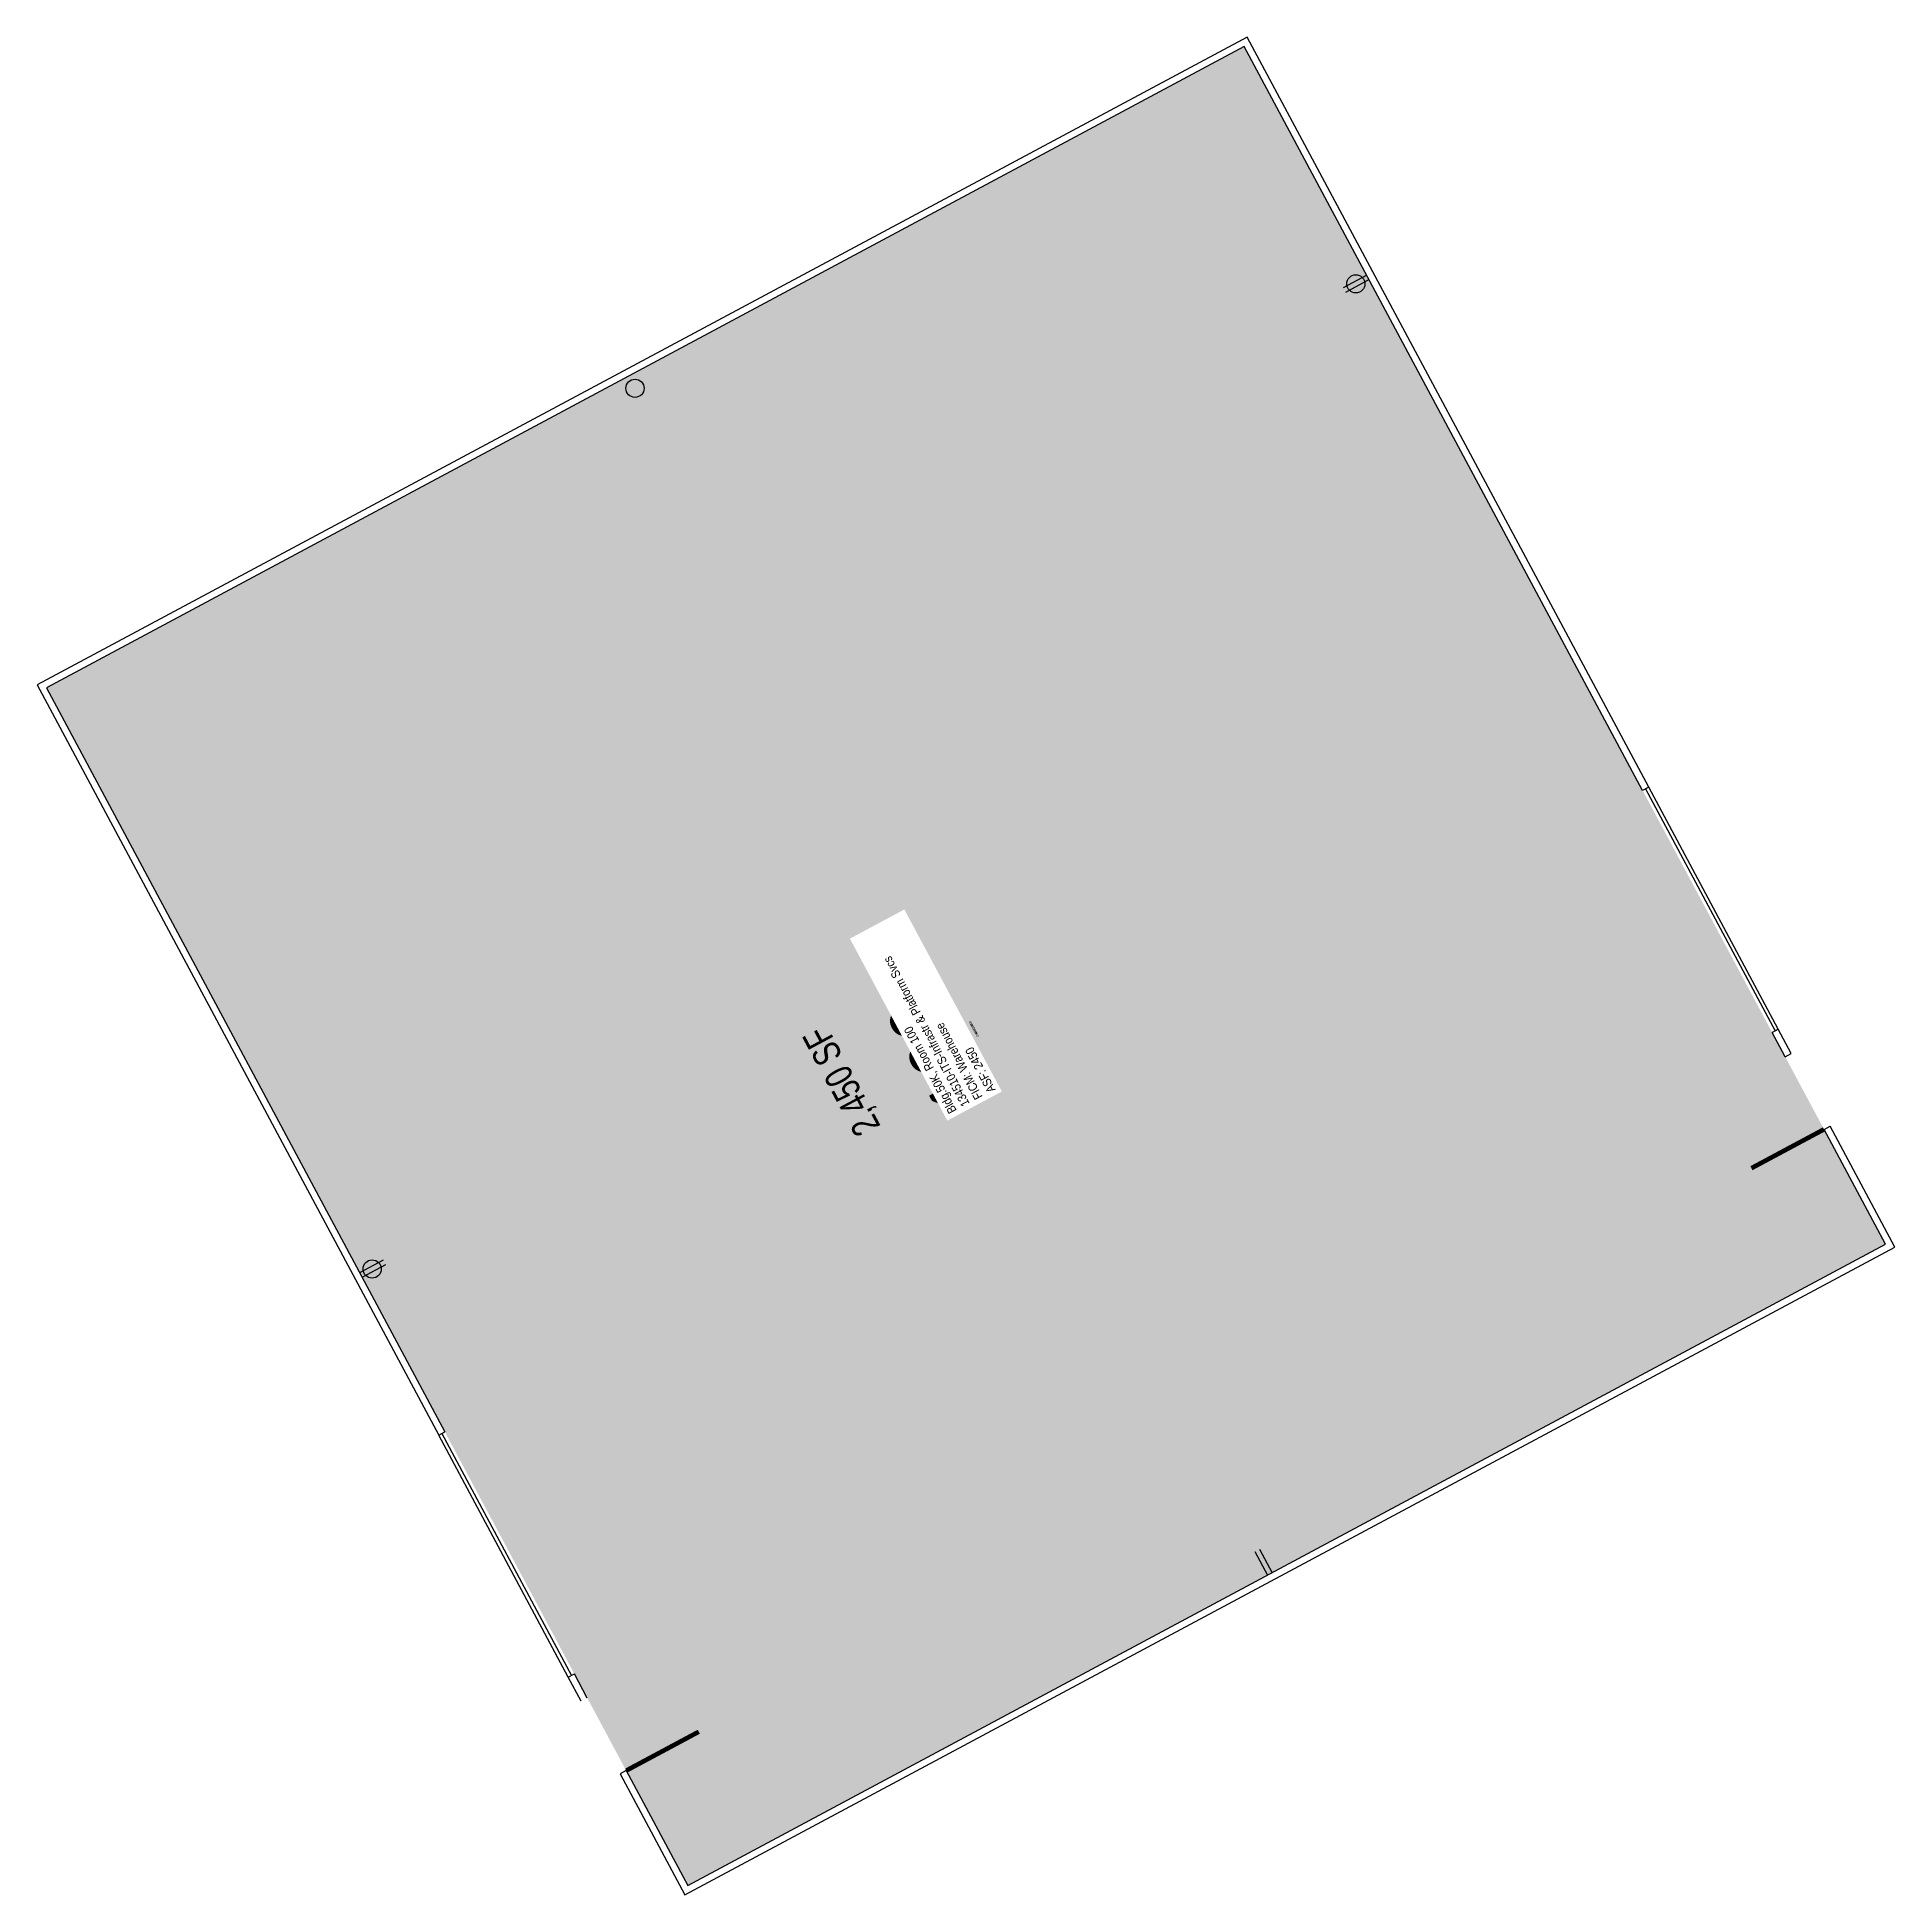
# Model space of a CAD drawing. Header units: inches. Extents: x 69176096 to 69176909, y 27691163 to 27691975.
import ezdxf
from ezdxf.enums import TextEntityAlignment as Align

# ---------------------------------------------------------------- set-up
doc = ezdxf.new("R2010")
doc.units = ezdxf.units.IN
doc.header["$LTSCALE"] = 100
doc.header["$MEASUREMENT"] = 0
for name, color, linetype in [('A-DOOR', 2, 'CONTINUOUS'), ('A-FLOR', 3, 'CONTINUOUS'), ('A-IDEN-RNUM', 7, 'CONTINUOUS'), ('A-IDEN-SNUM', 4, 'CONTINUOUS'), ('A-IDEN-VNUM', 4, 'CONTINUOUS'), ('A-WALL', 5, 'CONTINUOUS'), ('AREA-TEXT', 3, 'CONTINUOUS'), ('Rooms-Category-Color', 7, 'CONTINUOUS'), ('Rooms-College-Color', 7, 'CONTINUOUS'), ('Rooms-Department-Color', 7, 'CONTINUOUS'), ('Rooms-Division-Color', 7, 'CONTINUOUS'), ('Rooms-Information', 7, 'CONTINUOUS')]:
    doc.layers.add(name, color=color, linetype=linetype)
doc.styles.add('CP_AREA', font='arial.ttf', dxfattribs={"height": 15})
doc.styles.add('CP_ROOMSNUMBER', font='arial.ttf', dxfattribs={"height": 1})
doc.styles.add('CP_ROOMVNUMBER', font='arial.ttf', dxfattribs={"width": 0.85, "height": 0.075})

msp = doc.modelspace()

# ---------------------------------------------------------------- hatches: boundary and pattern name
at = {"layer": 'Rooms-Category-Color', "true_color": 0xe3c5e1}
msp.add_hatch(color=254, dxfattribs=at).paths.add_polyline_path([(69176380.86, 27691167), (69176100.5, 27691690.68), (69176624.18, 27691971.04), (69176904.54, 27691447.36)])
at = {"layer": 'Rooms-College-Color', "true_color": 0x80bc67}
msp.add_hatch(color=83, dxfattribs=at).paths.add_polyline_path([(69176380.86, 27691167), (69176100.5, 27691690.68), (69176624.18, 27691971.04), (69176904.54, 27691447.36)])
at = {"layer": 'Rooms-Department-Color', "true_color": 0xfa003f}
msp.add_hatch(color=240, dxfattribs=at).paths.add_polyline_path([(69176380.86, 27691167), (69176100.5, 27691690.68), (69176624.18, 27691971.04), (69176904.54, 27691447.36)])
at = {"layer": 'Rooms-Division-Color', "true_color": 0xfa003f}
msp.add_hatch(color=240, dxfattribs=at).paths.add_polyline_path([(69176380.86, 27691167), (69176100.5, 27691690.68), (69176624.18, 27691971.04), (69176904.54, 27691447.36)])

# ---------------------------------------------------------------- linework, layer by layer
at = {"layer": 'A-DOOR'}
for p, q in [((69176800.98, 27691647.14), (69176799.66, 27691646.43)), ((69176799.66, 27691646.43), (69176856.3, 27691540.64)), ((69176857.62, 27691541.35), (69176800.98, 27691647.14)), ((69176272.02, 27691363.95), (69176273.34, 27691364.65)), ((69176328.66, 27691258.15), (69176272.02, 27691363.95)), ((69176273.34, 27691364.65), (69176329.98, 27691258.86))]:
    msp.add_line(p, q, dxfattribs=at)
for points in [[(69176877.63, 27691497.61, 2, 2, 0), (69176845.9, 27691480.62, 0, 0, -0.414214), (69176860.64, 27691529.35, 0, 0, -0.721272)], [(69176353.96, 27691217.25, 2, 2, 0), (69176385.7, 27691234.25, 0, 0, 0.414214), (69176336.97, 27691248.99, 0, 0, 0.721272)]]:
    msp.add_lwpolyline(points, format="xyseb", dxfattribs=at)
at = {"layer": 'A-FLOR'}
for p, q in [((69176677.72, 27691871.1), (69176667.36, 27691865.56)), ((69176678.8, 27691869.08), (69176668.45, 27691863.53)), ((69176247.66, 27691440.39), (69176237.31, 27691434.85)), ((69176248.75, 27691438.36), (69176238.4, 27691432.82)), ((69176628.76, 27691313.05), (69176634.3, 27691302.7)), ((69176630.78, 27691314.14), (69176636.33, 27691303.78))]:
    msp.add_line(p, q, dxfattribs=at)
for centre in [(69176672.94, 27691867.24), (69176357.83, 27691821.6), (69176242.89, 27691436.53)]:
    msp.add_circle(centre, 3.98, dxfattribs=at)
at = {"layer": 'A-WALL'}
for p, q in [((69176800.98, 27691647.14), (69176798.34, 27691645.72)), ((69176857.62, 27691541.35), (69176854.98, 27691539.93)), ((69176856.3, 27691540.64), (69176857.62, 27691541.35)), ((69176860.64, 27691529.35), (69176863.29, 27691530.77)), ((69176877.63, 27691497.61), (69176880.28, 27691499.03)), ((69176272.02, 27691363.95), (69176274.67, 27691365.36)), ((69176328.66, 27691258.15), (69176331.31, 27691259.57)), ((69176353.96, 27691217.25), (69176351.32, 27691215.84))]:
    msp.add_line(p, q, dxfattribs=at)
for points in [[(69176800.98, 27691647.14), (69176625.4, 27691975.1), (69176096.44, 27691691.9), (69176272.02, 27691363.95)], [(69176798.34, 27691645.72), (69176624.18, 27691971.04), (69176100.5, 27691690.68), (69176274.67, 27691365.36)], [(69176860.64, 27691529.35), (69176854.98, 27691539.93)], [(69176863.29, 27691530.77), (69176857.62, 27691541.35)], [(69176351.32, 27691215.84), (69176379.64, 27691162.94), (69176908.6, 27691446.13), (69176880.28, 27691499.03)], [(69176353.96, 27691217.25), (69176380.86, 27691167), (69176904.54, 27691447.36), (69176877.63, 27691497.61)], [(69176334.32, 27691247.58), (69176328.66, 27691258.15)], [(69176336.97, 27691248.99), (69176331.31, 27691259.57)]]:
    msp.add_lwpolyline(points, dxfattribs=at)

# ---------------------------------------------------------------- texts
at = {"layer": 'A-IDEN-RNUM', "style": 'CP_ROOMSNUMBER', "width": 0.85}
msp.add_text('0100-00', height=1, rotation=118.16, dxfattribs=at).set_placement((69176506.39, 27691541.74), align=Align.CENTER)
at = {"layer": 'A-IDEN-SNUM', "style": 'CP_ROOMSNUMBER', "width": 0.85}
msp.add_text('050K010000', height=1, rotation=118.16, dxfattribs=at).set_placement((69176506.39, 27691541.74), align=Align.CENTER)
at = {"layer": 'A-IDEN-VNUM', "style": 'CP_ROOMVNUMBER', "width": 0.85}
msp.add_text('100', height=27, rotation=118.16, dxfattribs=at).set_placement((69176502.72, 27691539.06), align=Align.CENTER)
at = {"layer": 'AREA-TEXT', "style": 'CP_AREA', "width": 0.75}
msp.add_text('2,450 SF', height=12, rotation=118.16, dxfattribs=at).set_placement((69176448.02, 27691518.61), align=Align.MIDDLE_CENTER)

# ---------------------------------------------------------------- next in the draw order: texts
at = {"layer": 'Rooms-Information', "insert": (69176515.61, 27691514.97), "char_height": 3.8571, "width": 86.4, "attachment_point": 7, "rotation": 118.16, "style": 'CP_ROOMVNUMBER', "bg_fill": 3, "box_fill_scale": 1.5, "bg_fill_color": 256, "bg_fill_true_color": 13158600, "bg_fill_transparency": 0}
msp.add_mtext('Bldg.50K, Room 100^M^J134510-ITS-Infrastr & Platform Svcs^M^JFICM: Warehouse^M^JASF: 2450', dxfattribs=at)

doc.saveas('drawing.dxf')
